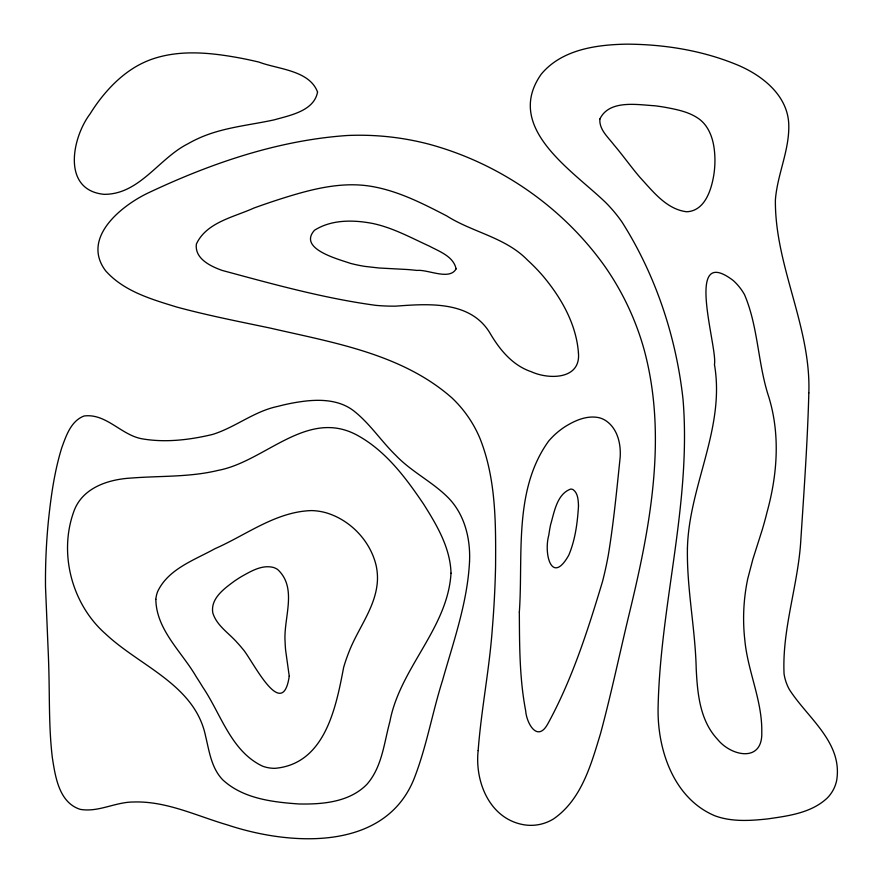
<?xml version="1.0" encoding="UTF-8"?>
<svg xmlns="http://www.w3.org/2000/svg" width="883" height="883" viewBox="0 0 883 883"><rect width="100%" height="100%" fill="white"/><g stroke="black" fill="none" stroke-linecap="round" stroke-linejoin="round"><path stroke-width="1.32" d="M519.336 612.14C519.535 645.098 519.425 678.387 525.694 710.87C526.467 722.68 537.074 742.713 547.471 724.457C572.096 679.711 587.824 630.319 602.515 581.533A377.03 377.03 0 0 0 608.321 555.054C613.63 522.703 616.764 490.01 620.153 457.416C621.124 443.785 617.46 427.946 605.142 420.242A22.362 22.362 0 0 0 599.027 417.703C586.985 415.087 574.877 420.518 564.877 426.798A75.772 75.772 0 0 0 548.652 441.081C513.288 490.01 523.288 555.297 519.336 612.14M808.828 392.88C807.559 441.544 804.071 490.186 800.903 538.773C798.508 584.193 781.941 628.354 784.06 673.95A46.766 46.766 0 0 0 789.281 689.369C807.437 717.934 842.956 742.305 836.665 780.484A35.121 35.121 0 0 1 827.371 797.912C811.356 813.055 788.254 815.947 767.349 818.949C749.943 820.782 731.709 821.985 714.965 815.826C673.729 798.574 657.349 749.844 658.089 708.188C660.076 604.8 691.566 503.222 683.034 399.392C676.168 336.842 655.694 275.077 621.897 221.887A145.861 145.861 0 0 0 605.76 202.604C572.537 170.419 503.619 127.671 541.224 74.194C561.776 49.459 596.367 44.691 626.643 44.15C663.674 44.327 701.014 50.199 735.44 64.139C761.267 74.448 788.387 95.132 788.795 125.507C789.214 151.092 777.239 174.746 775.384 200.077C774.81 265.904 811.102 326.467 808.828 392.88M687.427 548.464C686.72 588.818 695.296 628.564 696.212 668.839C697.438 693.42 699.866 720.583 717.603 739.402C731.267 756.422 762.989 763.022 761.775 731.985C762.305 700.418 747.68 671.212 744.822 640.054A191.556 191.556 0 0 1 743.618 616.124A194.183 194.183 0 0 1 744.457 600.44A189.779 189.779 0 0 1 747.78 578.608L752.868 559.226L762.239 529.756A369.922 369.922 0 0 0 767.062 512.096C777.404 474.568 780.351 434.568 768.773 396.92C757.724 363.52 758.32 326.953 744.501 294.613A55.739 55.739 0 0 0 733.254 280.529C683.276 242.549 717.89 347.968 714.446 364.447C725.473 428.332 688.861 485.816 687.427 548.464M289.249 676.19C282.306 723.464 251.964 658.784 242.439 648.652A113.929 113.929 0 0 0 237.549 643.001C229.15 633.254 216.821 625.87 212.836 613.034C210.198 598.619 224.249 588.597 234.381 581.135A133.178 133.178 0 0 1 241.39 576.599C250.938 571.279 261.865 564.579 273.244 567.405A16.369 16.369 0 0 1 277.637 569.491C297.968 588.221 283.167 618.508 285.121 642.162A103.653 103.653 0 0 0 285.651 650.429L289.249 676.19M478.156 750.561C474.8 780.815 488.774 816.896 521.169 824.225A42.936 42.936 0 0 0 553.553 818.905C581.621 799.534 591.157 764.38 600.561 733.453C611.113 694.325 619.413 654.645 628.884 615.263C649.866 528.729 667.945 437.03 643.983 349.127A273.796 273.796 0 0 0 605.076 266.688C562.769 207.008 499.193 163.09 428.597 144.084A274.569 274.569 0 0 0 347.405 135.496C277.582 140.287 210.099 163.598 147.218 193.399C120.463 206.434 81.258 238.333 105.585 270.75C123.752 291.313 151.324 299.216 176.655 307.019C207.593 315.43 239.083 321.544 270.43 328.134C333.299 342.648 401.897 353.807 451.93 397.891A119.282 119.282 0 0 1 479.811 438.034C496.047 478.487 495.849 522.979 495.573 565.882A1008.651 1008.651 0 0 1 492.394 627.736C489.513 668.884 481.257 709.435 478.156 750.561M578.497 505.871C577.493 522.57 575.319 539.778 568.729 555.275C551.643 585.572 543.564 553.762 548.807 535.131A139.801 139.801 0 0 1 550.606 524.69C554.281 512.239 556.809 494.193 570.606 489.094A4.79 4.79 0 0 1 573.255 489.745C578.111 493.409 578.21 500.33 578.497 505.871M317.56 92.064C314.006 111.048 290.077 115.298 274.37 119.812C249.028 125.364 222.56 127.417 198.675 138.3A122.549 122.549 0 0 0 187.936 143.786C158.752 158.399 139.558 194.613 103.995 194.326C61.6 190.121 71.965 137.715 90.132 113.83A167.814 167.814 0 0 1 99.249 100.496C109.724 86.744 122.307 74.293 137.45 65.761A93.686 93.686 0 0 1 151.28 59.426C180.463 49.084 212.24 52.77 241.997 58.399A407.482 407.482 0 0 1 259.006 62.108C277.968 69.316 309.403 70.165 317.56 92.064M155.838 599.292C156.225 629.866 181.865 651.886 196.236 676.764A363.862 363.862 0 0 1 202.869 687.294C221.136 714.325 231.136 751.466 262.737 766.245A35.386 35.386 0 0 0 274.966 768.331C325.043 763.95 336.004 707.537 343.63 667.46A155.474 155.474 0 0 1 348.553 653.012C357.648 628.597 376.125 607.228 377.449 580.319A58.201 58.201 0 0 0 376.037 565.098C370.087 540.716 350.419 520.142 326.423 512.868A59.382 59.382 0 0 0 311.743 510.584C276.026 511.489 246.478 534.921 214.845 548.751C194.304 560.153 168.223 568.906 157.593 591.665A29.095 29.095 0 0 0 155.838 599.292M578.442 352.968C580.915 379.8 548.663 379.679 531.378 371.754C512.946 365.606 500.164 350.286 490.573 334.116C471.334 300.529 428.873 303.675 395.783 306.147A199.128 199.128 0 0 1 375.893 305.363C323.796 298.311 272.825 284.094 222.152 270.419C210.695 266.335 194.47 258.675 196.379 244.061C206.412 222.273 233.84 217.174 253.818 208.079A713.894 713.894 0 0 1 285.308 197.45C313.233 188.752 342.825 181.313 372.185 186.512C398.719 191.158 422.946 203.62 446.643 215.871C472.714 232.439 505.363 237.306 527.482 260.055A187.362 187.362 0 0 1 542.89 275.904C561.202 297.681 576.323 324.094 578.442 352.968M451.014 573.144C447.769 628.42 399.955 667.879 389.889 721.588C384.028 742.989 382.129 767.029 366.864 784.38C349.315 802.261 322.394 804.468 298.697 803.96C272.317 802.095 243.035 798.596 222.781 779.866C211.379 768.1 209.249 751.256 205.562 736.047C194.955 684.811 139.989 666.334 105.673 633.983C71.468 604.049 58.112 552.151 74.503 509.701C83.576 487.295 108.929 479.292 131.125 478.056C160.143 475.749 189.646 477.339 218.145 470.374C265.507 461.588 307.703 407.14 358.366 435.871C386.357 451.577 405.992 478.089 423.641 504.182C436.82 525.098 450.275 547.736 451.014 573.144M469.535 561.511C467.493 602.349 453.597 641.235 442.582 680.252C432.118 713.21 426.445 747.647 413.63 779.844C383.619 852.161 289.05 845.417 227.549 824.954C196.633 815.947 166.302 800.848 133.388 802.007C115.342 801.996 98.366 812.537 80.243 809.358C59.095 802.669 55.342 776.841 52.384 757.945C49.062 730.87 49.569 703.53 48.984 676.312A1069.214 1069.214 0 0 0 48.079 648.652L45.508 586.809A603.067 603.067 0 0 1 46.302 548.906A615.065 615.065 0 0 1 48.344 521.533C50.927 496.699 54.349 471.776 61.733 447.847C66.126 435.816 70.949 420.915 84.084 415.992C106.357 413.089 121.512 435.584 142.693 438.917C165.794 442.802 189.757 439.877 212.395 434.491C235.242 427.482 254.183 411.202 277.924 406.357A191.721 191.721 0 0 1 300.077 401.798C318.586 399.006 339.48 399.149 354.69 411.621C370.374 424.226 381.423 441.401 395.794 455.352C411.301 471.665 432.063 481.566 447.935 497.427C464.579 514.138 470.573 538.509 469.535 561.511M599.877 119.006C598.994 129.47 608.012 137.097 613.806 144.713C622.868 155.342 630.892 166.788 639.987 177.395C652.945 191.39 666.444 209.326 686.709 211.765C705.186 210.96 711.577 189.227 713.95 174.061A96.523 96.523 0 0 0 714.943 159.613C714.755 147.395 712.669 134.404 704.899 124.558A32.616 32.616 0 0 0 699.446 119.238C689.38 111.799 676.698 109.47 664.667 107.218A228.2 228.2 0 0 0 654.965 105.783C637.217 104.746 609.259 99.459 599.877 119.006M456.092 268.873C449.59 280.794 427.736 269.216 416.964 270.43A255.662 255.662 0 0 0 407.736 269.536L378.95 267.99L364.977 266.401A148.322 148.322 0 0 1 350.231 263.311C338.542 259.161 297.703 248.874 314.48 230.275C331.478 219.437 353.266 219.768 372.438 223.421C392.571 227.593 410.738 237.626 429.281 246.092C439.326 251.456 453.52 256.379 456.092 268.873"/></g></svg>
